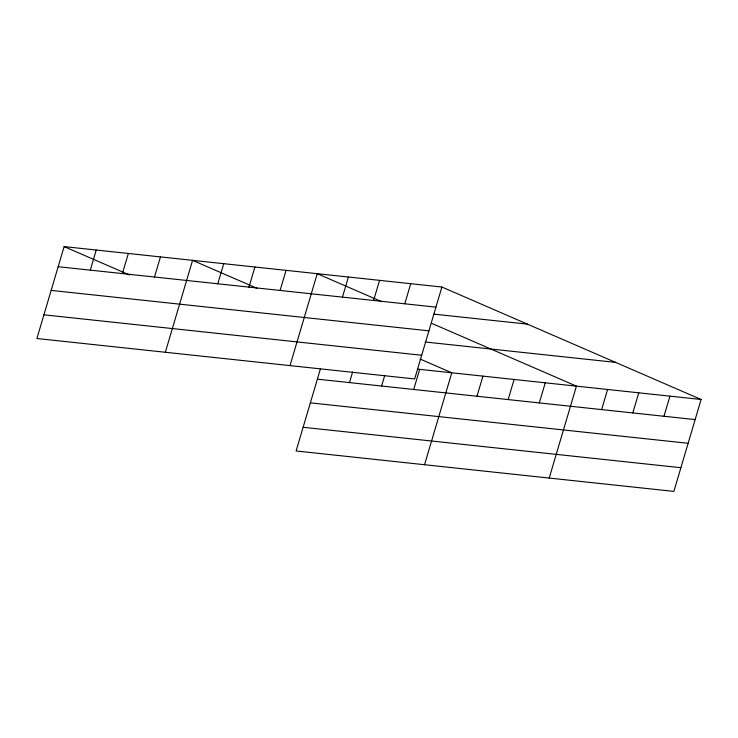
<?xml version="1.0" encoding="UTF-8"?>
<svg xmlns="http://www.w3.org/2000/svg" width="738" height="738" viewBox="0 0 738 738"><rect width="100%" height="100%" fill="white"/><g stroke="black" fill="none" stroke-linecap="round" stroke-linejoin="round"><path stroke-width="1.11" d="M441.896 287.027L64.132 246.593L36.9 338.511L414.664 378.954L441.896 287.027L701.1 399.489L673.868 491.407L296.104 450.973L320.513 368.566M90.285 270.136L96.235 250.025M122.388 273.577L128.347 253.466M154.5 277.008L160.46 256.898M165.34 352.266L192.572 260.339L256.99 288.29M217.775 283.789L223.734 263.678M248.946 287.119L254.905 267.008M280.108 290.458L286.067 270.348M290.006 365.605L317.229 273.687L381.647 301.63M342.441 297.128L348.401 277.018M373.603 300.467L379.563 280.357M349.489 382.588L352.626 372.007M404.775 303.807L410.725 283.696M381.601 386.029L384.738 375.448M413.704 389.47L419.664 369.36M424.544 464.719L451.776 372.791L420.097 359.046M476.988 396.241L482.938 376.131M508.15 399.581L514.109 379.47M539.312 402.911L545.271 382.801M549.21 478.067L576.433 386.14L432.145 323.539M601.645 409.59L607.605 389.479M632.807 412.92L638.767 392.81M663.979 416.26L669.938 396.149M58.173 266.704L435.937 307.137M433.935 314.13L527.43 324.139M51.153 290.403L428.916 330.836M425.226 341.998L615.566 362.376M43.92 314.812L421.684 355.255M417.45 369.12L701.1 399.489M317.377 379.157L695.141 419.599M310.357 402.856L688.12 443.298M303.124 427.274L680.888 467.707M64.132 246.593L129.602 274.997"/></g></svg>
